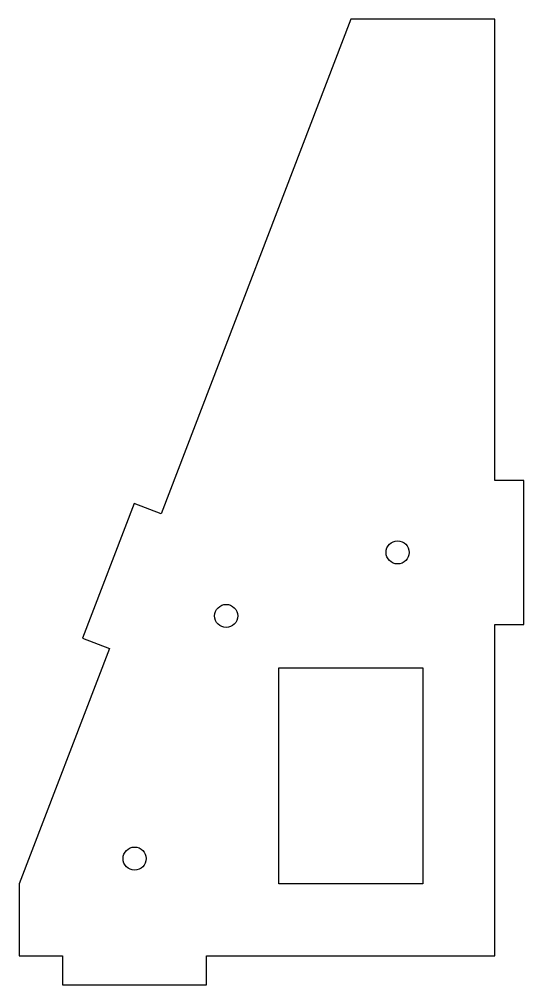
# Model space of a CAD drawing. Header units: millimetres. Extents: x -66 to 4, y -4 to 130.
import ezdxf

# ---------------------------------------------------------------- set-up
doc = ezdxf.new("R2010")
doc.units = ezdxf.units.MM
doc.layers.get('0').update_dxf_attribs({"linetype": 'CONTINUOUS'})

msp = doc.modelspace()

# ---------------------------------------------------------------- linework, layer by layer
for points in [[(-46.31, 61.36), (-50.05, 62.79), (-57.21, 44.11), (-53.47, 42.68), (-66, 10), (-66, 0), (-60, 0), (-60, -4), (-40, -4), (-40, 0), (0, 0), (0, 46), (4, 46), (4, 66), (0, 66), (0, 130), (-20, 130)], [(-30, 40), (-10, 40), (-10, 10), (-30, 10)]]:
    msp.add_lwpolyline(points, close=True)
for centre in [(-13.5, 56), (-37.29, 47.19), (-50, 13.5)]:
    msp.add_circle(centre, 1.6)

doc.saveas('drawing.dxf')
